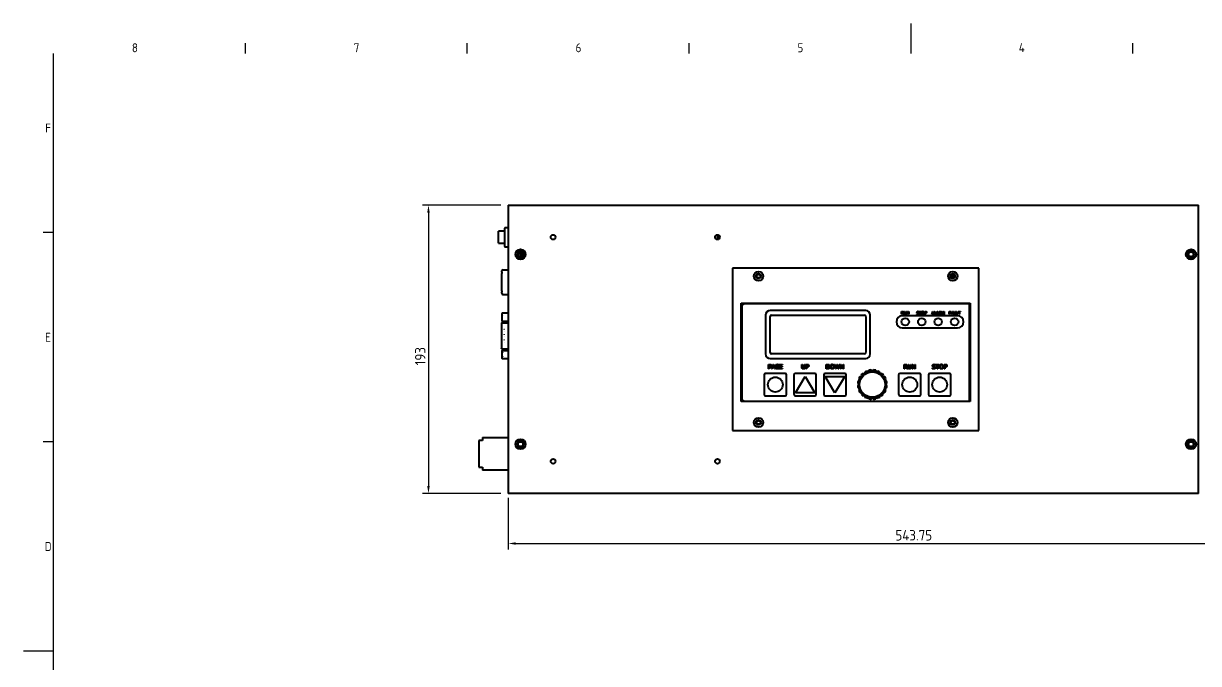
# Model space of a CAD drawing. Header units: millimetres. Extents: x 0 to 1188, y 0 to 840.
# Drawn here: x 0 to 786, y 412 to 840 of the extents above; entities that cross this region are included whole.
import ezdxf

# ---------------------------------------------------------------- set-up
doc = ezdxf.new("R2010")
doc.units = ezdxf.units.MM
doc.header["$LTSCALE"] = 2
doc.layers.get('0').update_dxf_attribs({"color": 3, "lineweight": 25})
for name, color, linetype, lineweight in [('가시적인 것(ISO)', 3, 'Continuous', 40), ('가시적인 좁은 것(ISO)', 3, 'Continuous', 35), ('경계(ISO)', 7, 'Continuous', 25), ('치수(ISO)', 2, 'Continuous', 25)]:
    doc.layers.add(name, color=color, linetype=linetype, lineweight=lineweight)
doc.styles.add('문자 텍스트_PSTEK_POSCO', font='isocp.shx')
doc.styles.add('치수 텍스트_PSTEK_POSCO', font='isocp.shx')
doc.dimstyles.new('치수_PSTEK_POSCO', dxfattribs={"dimscale": 2, "dimtxt": 3.5, "dimasz": 2.5, "dimexe": 2, "dimexo": 2.5, "dimgap": 1, "dimtad": 1, "dimrnd": 1e-08, "dimdsep": 46, "dimtxsty": '치수 텍스트_PSTEK_POSCO', "dimcen": 0.09, "dimdle": 10, "dimclrd": 7, "dimclre": 7, "dimclrt": 2, "dimadec": 1, "dimazin": 2, "dimtfac": 1, "dimtmove": 0, "dimatfit": 3, "dimfxl": 0, "dimtolj": 1, "dimlwd": -1, "dimlwe": -1, "dimarcsym": 0})

# ---------------------------------------------------------------- blocks, each defined once
blk = doc.blocks.new('경계 Default Border')
at = {"layer": '경계(ISO)'}
for p, q in [((74.25, 410), (74.25, 413.4)), ((148.5, 410), (148.5, 413.4)), ((222.75, 410), (222.75, 413.4)), ((371.25, 410), (371.25, 413.4)), ((10, 350), (6.6, 350)), ((10, 280), (6.6, 280))]:
    blk.add_line(p, q, dxfattribs=at)
at = {"layer": '경계(ISO)', "flags": 128}
for points in [[(297, 420), (297, 410)], [(10, 10), (10, 410)], [(0, 210), (10, 210)]]:
    blk.add_lwpolyline(points, dxfattribs=at)
at = {"layer": '경계(ISO)', "color": 2, "char_height": 3, "attachment_point": 7, "style": '문자 텍스트_PSTEK_POSCO'}
for s, insert in [('8', (36.27, 410.37)), ('7', (110.52, 410.39)), ('6', (184.77, 410.37)), ('5', (259.02, 410.37)), ('4', (333.1, 410.4)), ('F', (7.24, 383.5)), ('E', (7.24, 313.47)), ('D', (7.08, 243.47))]:
    blk.add_mtext(s, dxfattribs=dict(at, insert=insert))
blk = doc.blocks.new('*D27')
at = {"layer": 'Defpoints', "color": 0}
for p in [(868.24, 617.71), (324.49, 527.46), (868.24, 491.93)]:
    blk.add_point(p, dxfattribs=at)
at = {"layer": '치수(ISO)', "color": 7}
for p, q in [((868.24, 612.71), (868.24, 487.93)), ((324.49, 522.46), (324.49, 487.93)), ((329.49, 491.93), (863.24, 491.93))]:
    blk.add_line(p, q, dxfattribs=at)
for points in [[(329.49, 492.77), (329.49, 491.1), (324.49, 491.93)], [(863.24, 492.77), (863.24, 491.1), (868.24, 491.93)]]:
    blk.add_solid(points, dxfattribs=at)
at = {"layer": '치수(ISO)', "color": 2, "insert": (583.62, 497.43), "char_height": 7, "attachment_point": 4, "style": '치수 텍스트_PSTEK_POSCO'}
blk.add_mtext('\\A1;543.75', dxfattribs=at)
blk = doc.blocks.new('*D28')
at = {"layer": 'Defpoints', "color": 0}
for p in [(324.49, 718.46), (271.07, 525.46), (324.49, 525.46)]:
    blk.add_point(p, dxfattribs=at)
at = {"layer": '치수(ISO)', "color": 7}
for p, q in [((319.49, 718.46), (267.07, 718.46)), ((271.07, 713.46), (271.07, 530.46)), ((319.49, 525.46), (267.07, 525.46))]:
    blk.add_line(p, q, dxfattribs=at)
for points in [[(270.24, 713.46), (271.9, 713.46), (271.07, 718.46)], [(270.24, 530.46), (271.9, 530.46), (271.07, 525.46)]]:
    blk.add_solid(points, dxfattribs=at)
at = {"layer": '치수(ISO)', "color": 2, "insert": (265.57, 611.2), "char_height": 7, "attachment_point": 4, "rotation": 90, "style": '치수 텍스트_PSTEK_POSCO'}
blk.add_mtext('\\A1;193', dxfattribs=at)

msp = doc.modelspace()

# ---------------------------------------------------------------- linework, layer by layer
at = {"layer": '가시적인 것(ISO)'}
for p, q in [((324.49, 718.455), (786.49, 718.455)), ((324.49, 718.455), (324.49, 716.455)), ((324.49, 716.455), (324.49, 527.455)), ((786.49, 716.455), (786.49, 718.455)), ((786.49, 527.455), (786.49, 716.455)), ((321.99, 700.955), (317.99, 700.955)), ((317.99, 692.955), (317.99, 700.955)), ((321.99, 702.955), (321.99, 690.955)), ((322.49, 703.455), (324.49, 703.455)), ((317.99, 692.955), (321.99, 692.955)), ((463.49, 695.706), (463.49, 698.204)), ((464.77, 698.53), (464.77, 695.38)), ((322.49, 690.455), (324.49, 690.455)), ((331.165, 686.005), (332.98, 686.005)), ((332.98, 686.939), (332.98, 687.05)), ((332.99, 686.939), (332.98, 686.939)), ((332.98, 685.77), (332.98, 686.804)), ((332.99, 686.804), (332.98, 686.804)), ((332.98, 685.737), (332.98, 685.77)), ((332.99, 685.77), (332.98, 685.77)), ((332.99, 685.737), (332.98, 685.737)), ((332.98, 684.938), (332.98, 685.477)), ((332.99, 685.477), (332.98, 685.477)), ((332.99, 684.72), (332.98, 684.72)), ((332.99, 684.385), (332.98, 684.385)), ((332.99, 687.048), (332.99, 683.862)), ((324.48, 682.955), (324.48, 675.03)), ((324.49, 682.955), (324.48, 682.955)), ((332.99, 684.199), (332.98, 684.199)), ((320.09, 673.443), (320.09, 674.33)), ((320.09, 673.443), (320.09, 672.665)), ((320.09, 661.065), (320.09, 672.665)), ((320.883, 675.03), (324.49, 675.03)), ((474.49, 676.305), (474.49, 567.605)), ((639.49, 676.305), (474.49, 676.305)), ((623.154, 670.56), (620.825, 670.56)), ((639.49, 567.605), (639.49, 676.305)), ((320.09, 661.065), (320.09, 660.288)), ((320.09, 659.4), (320.09, 660.288)), ((320.883, 658.7), (324.49, 658.7)), ((480.34, 587.005), (480.34, 652.805)), ((480.34, 652.805), (633.64, 652.805)), ((633.64, 652.805), (633.64, 587.005)), ((320.19, 645.596), (320.19, 644.535)), ((324.49, 646.173), (320.69, 646.173)), ((480.74, 650.305), (480.74, 589.305)), ((633.24, 652.305), (482.74, 652.305)), ((563.74, 647.805), (499.74, 647.805)), ((587.769, 645.326), (587.769, 647.326)), ((587.769, 647.326), (588.284, 647.326)), ((588.035, 645.326), (587.769, 645.326)), ((588.299, 647.096), (588.035, 647.096)), ((588.035, 647.096), (588.035, 646.344)), ((588.035, 646.344), (588.268, 646.344)), ((588.339, 646.122), (588.035, 646.122)), ((588.035, 646.122), (588.035, 645.326)), ((588.971, 645.326), (588.339, 646.122)), ((588.605, 646.197), (589.317, 645.326)), ((589.317, 645.326), (588.971, 645.326)), ((589.451, 646.078), (589.451, 647.326)), ((589.451, 647.326), (589.717, 647.326)), ((589.717, 647.326), (589.717, 646.078)), ((590.633, 646.072), (590.633, 647.326)), ((590.633, 647.326), (590.898, 647.326)), ((590.898, 647.326), (590.898, 646.078)), ((591.279, 645.326), (591.279, 647.326)), ((591.279, 647.326), (591.657, 647.326)), ((591.527, 645.326), (591.279, 645.326)), ((592.412, 645.326), (591.527, 647.051)), ((591.527, 647.051), (591.527, 645.326)), ((591.657, 647.326), (592.462, 645.743)), ((592.71, 645.326), (592.412, 645.326)), ((592.462, 645.743), (592.462, 647.326)), ((592.462, 647.326), (592.71, 647.326)), ((592.71, 647.326), (592.71, 645.326)), ((598.043, 645.425), (598.043, 645.759)), ((598.043, 645.759), (598.062, 645.759)), ((599.325, 646.894), (599.305, 646.894)), ((599.325, 647.211), (599.325, 646.894)), ((599.469, 647.069), (599.469, 647.305)), ((599.469, 647.305), (601.077, 647.305)), ((600.14, 647.069), (599.469, 647.069)), ((600.14, 645.305), (600.14, 647.069)), ((600.406, 645.305), (600.14, 645.305)), ((601.077, 647.069), (600.406, 647.069)), ((600.406, 647.069), (600.406, 645.305)), ((601.077, 647.305), (601.077, 647.069)), ((603.226, 645.305), (603.226, 647.305)), ((603.226, 647.305), (603.728, 647.305)), ((603.492, 645.305), (603.226, 645.305)), ((603.712, 647.075), (603.492, 647.075)), ((603.492, 647.075), (603.492, 646.278)), ((603.492, 646.278), (603.673, 646.278)), ((603.717, 646.051), (603.492, 646.051)), ((603.492, 646.051), (603.492, 645.305)), ((607.979, 645.305), (608.654, 647.305)), ((608.249, 645.305), (607.979, 645.305)), ((608.43, 645.864), (608.249, 645.305)), ((609.193, 645.864), (608.43, 645.864)), ((608.811, 647.033), (608.503, 646.091)), ((608.503, 646.091), (609.12, 646.091)), ((608.654, 647.305), (608.981, 647.305)), ((609.12, 646.091), (608.811, 647.033)), ((608.981, 647.305), (609.655, 645.305)), ((609.375, 645.305), (609.193, 645.864)), ((609.655, 645.305), (609.375, 645.305)), ((609.845, 645.305), (609.845, 647.305)), ((609.845, 647.305), (610.111, 647.305)), ((611.266, 645.305), (609.845, 645.305)), ((610.111, 647.305), (610.111, 645.542)), ((610.111, 645.542), (611.004, 645.542)), ((611.004, 645.324), (611.672, 647.305)), ((611.004, 645.542), (611.004, 645.324)), ((611.448, 645.864), (611.266, 645.305)), ((612.211, 645.864), (611.448, 645.864)), ((611.829, 647.033), (611.521, 646.091)), ((611.521, 646.091), (612.138, 646.091)), ((611.672, 647.305), (611.999, 647.305)), ((612.138, 646.091), (611.829, 647.033)), ((611.999, 647.305), (612.673, 645.305)), ((612.393, 645.305), (612.211, 645.864)), ((612.673, 645.305), (612.393, 645.305)), ((612.863, 645.305), (612.863, 647.305)), ((612.863, 647.305), (613.378, 647.305)), ((613.129, 645.305), (612.863, 645.305)), ((613.393, 647.075), (613.129, 647.075)), ((613.129, 647.075), (613.129, 646.323)), ((613.129, 646.323), (613.362, 646.323)), ((613.433, 646.101), (613.129, 646.101)), ((613.129, 646.101), (613.129, 645.305)), ((614.065, 645.305), (613.433, 646.101)), ((613.699, 646.176), (614.411, 645.305)), ((614.411, 645.305), (614.065, 645.305)), ((614.569, 645.305), (614.569, 647.305)), ((614.569, 647.305), (614.932, 647.305)), ((614.817, 645.305), (614.569, 645.305)), ((615.334, 645.856), (614.817, 647.028)), ((614.817, 647.028), (614.817, 645.305)), ((614.932, 647.305), (615.432, 646.192)), ((615.497, 645.856), (615.334, 645.856)), ((615.432, 646.192), (615.915, 647.305)), ((616.018, 647.028), (615.497, 645.856)), ((615.915, 647.305), (616.284, 647.305)), ((616.018, 645.305), (616.018, 647.028)), ((616.284, 645.305), (616.018, 645.305)), ((616.284, 647.305), (616.284, 645.305)), ((619.51, 645.326), (619.51, 647.326)), ((619.51, 647.326), (620.706, 647.326)), ((619.776, 645.326), (619.51, 645.326)), ((620.706, 647.09), (619.776, 647.09)), ((619.776, 647.09), (619.776, 646.526)), ((619.776, 646.526), (620.667, 646.526)), ((620.667, 646.289), (619.776, 646.289)), ((619.776, 646.289), (619.776, 645.326)), ((620.667, 646.526), (620.667, 646.289)), ((620.706, 647.326), (620.706, 647.09)), ((620.729, 645.326), (621.403, 647.326)), ((620.998, 645.326), (620.729, 645.326)), ((621.18, 645.885), (620.998, 645.326)), ((621.943, 645.885), (621.18, 645.885)), ((621.561, 647.054), (621.253, 646.112)), ((621.253, 646.112), (621.87, 646.112)), ((621.403, 647.326), (621.731, 647.326)), ((621.87, 646.112), (621.561, 647.054)), ((621.731, 647.326), (622.405, 645.326)), ((622.125, 645.326), (621.943, 645.885)), ((622.405, 645.326), (622.125, 645.326)), ((622.57, 646.078), (622.57, 647.326)), ((622.57, 647.326), (622.836, 647.326)), ((622.836, 647.326), (622.836, 646.078)), ((623.752, 646.072), (623.752, 647.326)), ((623.752, 647.326), (624.018, 647.326)), ((624.018, 647.326), (624.018, 646.078)), ((624.398, 645.326), (624.398, 647.326)), ((624.398, 647.326), (624.664, 647.326)), ((625.557, 645.326), (624.398, 645.326)), ((624.664, 647.326), (624.664, 645.563)), ((624.664, 645.563), (625.557, 645.563)), ((625.557, 645.563), (625.557, 645.326)), ((625.562, 647.09), (625.562, 647.326)), ((625.562, 647.326), (627.17, 647.326)), ((626.233, 647.09), (625.562, 647.09)), ((626.233, 645.326), (626.233, 647.09)), ((626.499, 645.326), (626.233, 645.326)), ((627.17, 647.09), (626.499, 647.09)), ((626.499, 647.09), (626.499, 645.326)), ((627.17, 647.326), (627.17, 647.09)), ((633.24, 587.305), (633.24, 652.305)), ((319.99, 637.143), (319.99, 624.768)), ((320.19, 644.535), (320.19, 642.412)), ((320.19, 642.412), (320.19, 641.351)), ((320.39, 639.732), (324.49, 639.732)), ((320.44, 644.785), (320.69, 644.535)), ((320.44, 642.162), (320.69, 642.412)), ((320.44, 640.851), (324.49, 640.851)), ((496.74, 644.805), (496.74, 618.805)), ((499.74, 619.805), (499.74, 643.805)), ((500.74, 644.805), (562.74, 644.805)), ((563.74, 643.805), (563.74, 619.805)), ((566.74, 618.805), (566.74, 644.805)), ((625.24, 644.305), (588.24, 644.305)), ((321.741, 633.737), (321.791, 633.787)), ((321.741, 630.207), (321.791, 630.257)), ((321.791, 633.787), (321.795, 633.791)), ((321.791, 630.257), (321.795, 630.261)), ((321.795, 633.791), (321.845, 633.841)), ((321.795, 630.261), (321.845, 630.311)), ((588.24, 636.305), (625.24, 636.305)), ((320.39, 622.178), (324.49, 622.178)), ((321.741, 626.677), (321.791, 626.727)), ((321.791, 626.727), (321.795, 626.731)), ((321.795, 626.731), (321.845, 626.781)), ((320.19, 620.585), (320.19, 619.524)), ((320.19, 619.524), (320.19, 617.401)), ((320.19, 617.401), (320.19, 616.34)), ((320.44, 621.085), (324.49, 621.085)), ((320.44, 619.774), (320.69, 619.524)), ((320.44, 617.151), (320.69, 617.401)), ((320.44, 615.84), (324.49, 615.84)), ((499.74, 615.805), (563.74, 615.805)), ((562.74, 618.805), (500.74, 618.805)), ((509.74, 605.805), (496.74, 605.805)), ((498.634, 608.808), (498.634, 611.808)), ((498.634, 611.808), (499.388, 611.808)), ((499.033, 608.808), (498.634, 608.808)), ((499.363, 611.462), (499.033, 611.462)), ((499.033, 611.462), (499.033, 610.266)), ((499.033, 610.266), (499.305, 610.266)), ((499.37, 609.926), (499.033, 609.926)), ((499.033, 609.926), (499.033, 608.808)), ((500.586, 608.808), (501.597, 611.808)), ((500.99, 608.808), (500.586, 608.808)), ((501.262, 609.646), (500.99, 608.808)), ((502.407, 609.646), (501.262, 609.646)), ((501.833, 611.399), (501.371, 609.987)), ((501.371, 609.987), (502.298, 609.987)), ((501.597, 611.808), (502.088, 611.808)), ((502.298, 609.987), (501.833, 611.399)), ((502.088, 611.808), (503.1, 608.808)), ((502.679, 608.808), (502.407, 609.646)), ((503.1, 608.808), (502.679, 608.808)), ((504.549, 609.967), (504.549, 610.317)), ((504.549, 610.317), (505.638, 610.317)), ((505.244, 609.967), (504.549, 609.967)), ((505.244, 609.192), (505.244, 609.967)), ((505.626, 611.122), (505.592, 611.122)), ((505.626, 611.603), (505.626, 611.122)), ((505.638, 610.317), (505.638, 609.007)), ((506.139, 608.808), (506.139, 611.808)), ((506.139, 611.808), (508.016, 611.808)), ((508.016, 608.808), (506.139, 608.808)), ((508.016, 611.453), (506.537, 611.453)), ((506.537, 611.453), (506.537, 610.631)), ((506.537, 610.631), (507.916, 610.631)), ((507.916, 610.276), (506.537, 610.276)), ((506.537, 610.276), (506.537, 609.163)), ((506.537, 609.163), (508.016, 609.163)), ((507.916, 610.631), (507.916, 610.276)), ((508.016, 611.808), (508.016, 611.453)), ((508.016, 609.163), (508.016, 608.808)), ((529.67, 605.805), (516.67, 605.805)), ((520.946, 609.965), (520.946, 611.837)), ((520.946, 611.837), (521.345, 611.837)), ((521.345, 611.837), (521.345, 609.965)), ((522.719, 609.955), (522.719, 611.837)), ((522.719, 611.837), (523.117, 611.837)), ((523.117, 611.837), (523.117, 609.965)), ((523.689, 608.837), (523.689, 611.837)), ((523.689, 611.837), (524.442, 611.837)), ((524.087, 608.837), (523.689, 608.837)), ((524.418, 611.492), (524.087, 611.492)), ((524.087, 611.492), (524.087, 610.296)), ((524.087, 610.296), (524.36, 610.296)), ((524.425, 609.955), (524.087, 609.955)), ((524.087, 609.955), (524.087, 608.837)), ((549.67, 605.805), (536.67, 605.805)), ((537.377, 608.805), (537.377, 611.805)), ((537.377, 611.805), (538.061, 611.805)), ((538.068, 608.805), (537.377, 608.805)), ((538.08, 611.46), (537.776, 611.46)), ((537.776, 611.46), (537.776, 609.15)), ((537.776, 609.15), (538.08, 609.15)), ((543.611, 608.805), (542.845, 611.805)), ((542.845, 611.805), (543.256, 611.805)), ((543.256, 611.805), (543.859, 609.318)), ((544.053, 608.805), (543.611, 608.805)), ((543.859, 609.318), (544.457, 611.805)), ((544.647, 611.295), (544.053, 608.805)), ((544.457, 611.805), (544.863, 611.805)), ((545.257, 608.805), (544.647, 611.295)), ((544.863, 611.805), (545.466, 609.289)), ((545.704, 608.805), (545.257, 608.805)), ((545.466, 609.289), (546.066, 611.805)), ((546.458, 611.805), (545.704, 608.805)), ((546.066, 611.805), (546.458, 611.805)), ((546.815, 608.805), (546.815, 611.805)), ((546.815, 611.805), (547.382, 611.805)), ((547.187, 608.805), (546.815, 608.805)), ((548.514, 608.805), (547.187, 611.392)), ((547.187, 611.392), (547.187, 608.805)), ((547.382, 611.805), (548.59, 609.43)), ((548.962, 608.805), (548.514, 608.805)), ((548.59, 609.43), (548.59, 611.805)), ((548.59, 611.805), (548.962, 611.805)), ((548.962, 611.805), (548.962, 608.805)), ((562.874, 605.591), (561.799, 605.762)), ((563.044, 606.666), (562.874, 605.591)), ((565.383, 606.87), (564.413, 607.364)), ((565.877, 607.839), (565.383, 606.87)), ((568.164, 607.31), (567.394, 608.08)), ((568.934, 608.08), (568.164, 607.31)), ((570.945, 606.87), (570.451, 607.839)), ((571.915, 607.364), (570.945, 606.87)), ((573.454, 605.591), (573.284, 606.666)), ((574.529, 605.762), (573.454, 605.591)), ((599.74, 605.805), (586.74, 605.805)), ((589.533, 608.837), (589.533, 611.837)), ((589.533, 611.837), (590.306, 611.837)), ((589.932, 608.837), (589.533, 608.837)), ((590.328, 611.492), (589.932, 611.492)), ((589.932, 611.492), (589.932, 610.364)), ((589.932, 610.364), (590.282, 610.364)), ((590.389, 610.031), (589.932, 610.031)), ((589.932, 610.031), (589.932, 608.837)), ((591.337, 608.837), (590.389, 610.031)), ((590.788, 610.142), (591.855, 608.837)), ((591.855, 608.837), (591.337, 608.837)), ((592.057, 609.965), (592.057, 611.837)), ((592.057, 611.837), (592.456, 611.837)), ((592.456, 611.837), (592.456, 609.965)), ((593.829, 609.955), (593.829, 611.837)), ((593.829, 611.837), (594.228, 611.837)), ((594.228, 611.837), (594.228, 609.965)), ((594.799, 608.837), (594.799, 611.837)), ((594.799, 611.837), (595.366, 611.837)), ((595.171, 608.837), (594.799, 608.837)), ((596.499, 608.837), (595.171, 611.424)), ((595.171, 611.424), (595.171, 608.837)), ((595.366, 611.837), (596.574, 609.462)), ((596.946, 608.837), (596.499, 608.837)), ((596.574, 609.462), (596.574, 611.837)), ((596.574, 611.837), (596.946, 611.837)), ((596.946, 611.837), (596.946, 608.837)), ((619.74, 605.805), (606.74, 605.805)), ((608.444, 608.985), (608.444, 609.486)), ((608.444, 609.486), (608.473, 609.486)), ((610.367, 611.188), (610.338, 611.188)), ((610.367, 611.664), (610.367, 611.188)), ((610.584, 611.45), (610.584, 611.805)), ((610.584, 611.805), (612.995, 611.805)), ((611.59, 611.45), (610.584, 611.45)), ((611.59, 608.805), (611.59, 611.45)), ((611.989, 608.805), (611.59, 608.805)), ((612.995, 611.45), (611.989, 611.45)), ((611.989, 611.45), (611.989, 608.805)), ((612.995, 611.805), (612.995, 611.45)), ((616.219, 608.805), (616.219, 611.805)), ((616.219, 611.805), (616.973, 611.805)), ((616.618, 608.805), (616.219, 608.805)), ((616.948, 611.46), (616.618, 611.46)), ((616.618, 611.46), (616.618, 610.264)), ((616.618, 610.264), (616.89, 610.264)), ((616.956, 609.924), (616.618, 609.924)), ((616.618, 609.924), (616.618, 608.805)), ((495.74, 604.805), (495.74, 591.805)), ((510.74, 591.805), (510.74, 604.805)), ((515.67, 604.805), (515.67, 591.805)), ((516.67, 592.805), (523.17, 603.805)), ((523.17, 603.805), (529.67, 592.805)), ((530.67, 591.805), (530.67, 604.805)), ((535.67, 604.805), (535.67, 591.805)), ((543.17, 592.805), (536.67, 603.805)), ((536.67, 603.805), (549.67, 603.805)), ((549.67, 603.805), (543.17, 592.805)), ((550.67, 591.805), (550.67, 604.805)), ((558.394, 599.08), (559.164, 598.31)), ((559.164, 598.31), (558.394, 597.54)), ((559.604, 601.091), (558.635, 600.597)), ((559.11, 602.061), (559.604, 601.091)), ((560.883, 603.6), (559.808, 603.43)), ((560.713, 604.675), (560.883, 603.6)), ((575.445, 603.6), (575.615, 604.675)), ((576.52, 603.43), (575.445, 603.6)), ((576.724, 601.091), (577.218, 602.061)), ((577.693, 600.597), (576.724, 601.091)), ((577.164, 598.31), (577.934, 599.08)), ((577.934, 597.54), (577.164, 598.31)), ((585.74, 604.805), (585.74, 591.805)), ((600.74, 591.805), (600.74, 604.805)), ((605.74, 604.805), (605.74, 591.805)), ((620.74, 591.805), (620.74, 604.805)), ((496.74, 590.805), (509.74, 590.805)), ((529.67, 592.805), (516.67, 592.805)), ((516.67, 590.805), (529.67, 590.805)), ((536.67, 590.805), (549.67, 590.805)), ((558.635, 596.023), (559.604, 595.529)), ((559.604, 595.529), (559.11, 594.559)), ((559.808, 593.19), (560.883, 593.02)), ((560.883, 593.02), (560.713, 591.945)), ((561.799, 590.859), (562.874, 591.029)), ((562.874, 591.029), (563.044, 589.954)), ((573.284, 589.954), (573.454, 591.029)), ((573.454, 591.029), (574.529, 590.859)), ((575.445, 593.02), (576.52, 593.19)), ((575.615, 591.945), (575.445, 593.02)), ((576.724, 595.529), (577.693, 596.023)), ((577.218, 594.559), (576.724, 595.529)), ((586.74, 590.805), (599.74, 590.805)), ((606.74, 590.805), (619.74, 590.805)), ((633.64, 587.005), (480.34, 587.005)), ((482.74, 587.305), (633.24, 587.305)), ((564.413, 589.256), (565.383, 589.751)), ((565.383, 589.751), (565.877, 588.781)), ((567.394, 588.54), (568.164, 589.31)), ((568.164, 589.31), (568.934, 588.54)), ((570.451, 588.781), (570.945, 589.751)), ((570.945, 589.751), (571.915, 589.256)), ((474.49, 567.605), (639.49, 567.605)), ((307.29, 560.955), (304.79, 560.955)), ((304.79, 560.955), (304.79, 542.955)), ((307.29, 562.955), (307.29, 560.955)), ((307.29, 562.955), (324.49, 562.955)), ((304.79, 542.955), (307.29, 542.955)), ((307.29, 542.955), (307.29, 540.955)), ((324.49, 540.955), (307.29, 540.955)), ((324.49, 527.455), (324.49, 525.455)), ((786.49, 525.455), (786.49, 527.455)), ((786.49, 525.455), (324.49, 525.455))]:
    msp.add_line(p, q, dxfattribs=at)
for centre, radius in [((354.49, 696.955), 1.6), ((464.49, 696.955), 1.6), ((332.69, 685.455), 3.4), ((332.69, 685.455), 2.25), ((332.69, 685.455), 2.15), ((332.69, 685.455), 1.621), ((781.49, 685.455), 3.4), ((781.49, 685.455), 2.25), ((781.49, 685.455), 1.621), ((491.99, 670.955), 3.15), ((491.99, 670.955), 1.7), ((491.99, 670.955), 1.229), ((621.99, 670.955), 3.15), ((621.99, 670.955), 1.7), ((621.99, 670.955), 1.229), ((590.24, 640.305), 2.5), ((601.24, 640.305), 2.5), ((612.24, 640.305), 2.5), ((623.24, 640.305), 2.5), ((568.164, 598.31), 9), ((568.164, 598.31), 8.5), ((503.24, 598.305), 5), ((593.24, 598.305), 5), ((613.24, 598.305), 5), ((491.99, 572.955), 3.15), ((491.99, 572.955), 1.7), ((491.99, 572.955), 1.229), ((621.99, 572.955), 3.15), ((621.99, 572.955), 1.7), ((621.99, 572.955), 1.229), ((332.69, 558.455), 3.4), ((332.69, 558.455), 2.25), ((332.69, 558.455), 2.15), ((332.69, 558.455), 1.621), ((781.49, 558.455), 3.4), ((781.49, 558.455), 2.25), ((781.49, 558.455), 1.621), ((354.49, 546.955), 1.6), ((464.49, 546.955), 1.6)]:
    msp.add_circle(centre, radius, dxfattribs=at)
for centre, radius, start, end in [((322.49, 702.955), 0.5, 90, 180), ((322.49, 690.955), 0.5, 180, 270), ((320.883, 674.23), 0.8, 90, 172.818563), ((320.883, 659.5), 0.8, 187.181437, 270), ((482.74, 650.305), 2, 90, 180), ((499.74, 644.805), 3, 90, 180), ((563.74, 644.805), 3, 0, 90), ((500.74, 643.805), 1, 90, 180), ((562.74, 643.805), 1, 0, 90), ((588.24, 640.305), 4, 90, 270), ((625.24, 640.305), 4, 270, 90), ((499.74, 618.805), 3, 180, 270), ((500.74, 619.805), 1, 180, 270), ((562.74, 619.805), 1, 270, 0), ((563.74, 618.805), 3, 270, 0), ((496.74, 604.805), 1, 90, 180), ((509.74, 604.805), 1, 0, 90), ((516.67, 604.805), 1, 90, 180), ((529.67, 604.805), 1, 0, 90), ((536.67, 604.805), 1, 90, 180), ((549.67, 604.805), 1, 0, 90), ((568.164, 598.31), 9.8, 130.504842, 139.495158), ((568.164, 598.31), 9.8, 112.504842, 121.495158), ((568.164, 598.31), 9.8, 94.504842, 103.495158), ((568.164, 598.31), 9.8, 76.504842, 85.495158), ((568.164, 598.31), 9.8, 58.504842, 67.495158), ((568.164, 598.31), 9.8, 40.504842, 49.495158), ((586.74, 604.805), 1, 90, 180), ((599.74, 604.805), 1, 0, 90), ((606.74, 604.805), 1, 90, 180), ((619.74, 604.805), 1, 0, 90), ((568.164, 598.31), 9.8, 166.504842, 175.495158), ((568.164, 598.31), 9.8, 148.504842, 157.495158), ((568.164, 598.31), 9.8, 22.504842, 31.495158), ((568.164, 598.31), 9.8, 4.504842, 13.495158), ((496.74, 591.805), 1, 180, 270), ((509.74, 591.805), 1, 270, 0), ((516.67, 591.805), 1, 180, 270), ((529.67, 591.805), 1, 270, 0), ((536.67, 591.805), 1, 180, 270), ((549.67, 591.805), 1, 270, 0), ((568.164, 598.31), 9.8, 184.504842, 193.495158), ((568.164, 598.31), 9.8, 202.504842, 211.495158), ((568.164, 598.31), 9.8, 220.504842, 229.495158), ((568.164, 598.31), 9.8, 238.504842, 247.495158), ((568.164, 598.31), 9.8, 292.504842, 301.495158), ((568.164, 598.31), 9.8, 310.504842, 319.495158), ((568.164, 598.31), 9.8, 328.504842, 337.495158), ((568.164, 598.31), 9.8, 346.504842, 355.495158), ((586.74, 591.805), 1, 180, 270), ((599.74, 591.805), 1, 270, 0), ((606.74, 591.805), 1, 180, 270), ((619.74, 591.805), 1, 270, 0), ((482.74, 589.305), 2, 180, 270), ((568.164, 598.31), 9.8, 256.504842, 265.495158), ((568.164, 598.31), 9.8, 274.504842, 283.495158)]:
    msp.add_arc(centre, radius, start, end, dxfattribs=at)
for centre, major_axis, ratio, start_param, end_param in [((320.69, 645.596), (0, -0.577), 0.8660254, 3.1415927, 4.712389), ((320.69, 644.535), (-0.433, -0.433), 0.5773503, 4.1887902, 4.712389), ((320.69, 644.535), (0.5, 0), 0.5773503, 2.0943951, 3.1415927), ((320.69, 642.412), (-0.5, 0), 0.5773503, 0, 1.0471976), ((320.69, 641.351), (0, -0.577), 0.8660254, 4.712389, 5.7595865), ((320.69, 642.412), (0.433, -0.433), 0.5773503, 4.712389, 5.2359878), ((320.69, 641.351), (-0.433, -0.433), 0.5773503, 0.5235988, 1.0471976), ((320.69, 620.585), (0, -0.577), 0.8660254, 3.6651914, 4.712389), ((320.69, 619.524), (0.5, 0), 0.5773503, 2.0943951, 3.1415927), ((320.69, 617.401), (-0.5, 0), 0.5773503, 0, 1.0471976), ((320.69, 616.34), (0, -0.577), 0.8660254, 4.712389, 5.7595865), ((320.69, 620.585), (0.433, -0.433), 0.5773503, 2.0943951, 2.6179939), ((320.69, 619.524), (-0.433, -0.433), 0.5773503, 4.1887902, 4.712389), ((320.69, 617.401), (0.433, -0.433), 0.5773503, 4.712389, 5.2359878), ((320.69, 616.34), (-0.433, -0.433), 0.5773503, 0.5235988, 1.0471976)]:
    msp.add_ellipse(centre, major_axis=major_axis, ratio=ratio, start_param=start_param, end_param=end_param, dxfattribs=at)
for points, knots in [([(332.98, 684.72), (332.98, 684.749), (332.98, 684.782), (332.98, 684.853), (332.98, 684.897), (332.98, 684.938)], [-0.021173884, -0.021173884, -0.021173884, -0.021173884, -0.012295192, -0.012295192, 0, 0, 0, 0]), ([(332.98, 684.385), (332.98, 684.388), (332.98, 684.392), (332.98, 684.423), (332.98, 684.447), (332.98, 684.499), (332.98, 684.533), (332.98, 684.61), (332.98, 684.665), (332.98, 684.72)], [-0.038996857, -0.038996857, -0.038996857, -0.038996857, -0.033276011, -0.033276011, -0.026827029, -0.026827029, -0.016709133, -0.016709133, 0, 0, 0, 0]), ([(332.98, 683.86), (332.98, 683.932), (332.98, 683.978), (332.98, 684.072), (332.98, 684.113), (332.98, 684.183), (332.98, 684.193), (332.98, 684.199)], [-0.063835175, -0.063835175, -0.063835175, -0.063835175, -0.055222513, -0.055222513, -0.034144851, -0.034144851, 0, 0, 0, 0]), ([(319.99, 639.333), (319.99, 639.376), (319.997, 639.419), (320.024, 639.501), (320.045, 639.54), (320.098, 639.609), (320.13, 639.64), (320.202, 639.688), (320.242, 639.707), (320.318, 639.728), (320.354, 639.732), (320.39, 639.732)], [0, 0, 0, 0, 0.012898056, 0.012898056, 0.025904091, 0.025904091, 0.038906191, 0.038906191, 0.051908369, 0.051908369, 0.06256384, 0.06256384, 0.06256384, 0.06256384]), ([(319.99, 639.333), (319.99, 639.333), (319.99, 639.331), (319.99, 639.316), (319.99, 639.288), (319.99, 639.202), (319.99, 639.145), (319.99, 638.998), (319.99, 638.91), (319.99, 638.707), (319.99, 638.59), (319.99, 638.336), (319.99, 638.2), (319.99, 637.914), (319.99, 637.763), (319.99, 637.457), (319.99, 637.302), (319.99, 637.143)], [-0.91642012, -0.91642012, -0.91642012, -0.91642012, -0.875, -0.875, -0.75, -0.75, -0.625, -0.625, -0.5, -0.5, -0.375, -0.375, -0.25, -0.25, -0.125, -0.125, 0, 0, 0, 0]), ([(321.844, 635.18), (321.844, 635.18), (321.844, 635.18), (321.844, 635.18), (321.844, 635.18), (321.844, 635.18), (321.844, 635.18), (321.844, 635.18), (321.844, 635.18), (321.843, 635.18), (321.843, 635.179), (321.843, 635.178), (321.842, 635.177), (321.842, 635.173), (321.842, 635.169), (321.843, 635.16), (321.843, 635.155), (321.844, 635.141), (321.845, 635.134), (321.845, 635.13), (321.845, 635.13), (321.845, 635.13)], [0, 0, 0, 0, 0.0000479191, 0.0000479191, 0.0001501568, 0.0001501568, 0.0002293577, 0.0002293577, 0.0003549341, 0.0003549341, 0.0007898303, 0.0007898303, 0.001865851, 0.001865851, 0.0037447628, 0.0037447628, 0.0056254441, 0.0056254441, 0.008122205, 0.008122205, 0.0081923272, 0.0081923272, 0.0081923272, 0.0081923272]), ([(321.844, 631.65), (321.844, 631.65), (321.844, 631.65), (321.844, 631.65), (321.844, 631.65), (321.844, 631.65), (321.844, 631.65), (321.844, 631.65), (321.844, 631.65), (321.843, 631.65), (321.843, 631.649), (321.843, 631.648), (321.842, 631.647), (321.842, 631.643), (321.842, 631.639), (321.843, 631.63), (321.843, 631.625), (321.844, 631.611), (321.845, 631.604), (321.845, 631.6), (321.845, 631.6), (321.845, 631.6)], [0, 0, 0, 0, 0.0000349479, 0.0000349479, 0.0001393116, 0.0001393116, 0.0002292629, 0.0002292629, 0.0003547943, 0.0003547943, 0.0007895345, 0.0007895345, 0.0018651693, 0.0018651693, 0.0037434072, 0.0037434072, 0.0056234139, 0.0056234139, 0.0081192793, 0.0081192793, 0.0081893764, 0.0081893764, 0.0081893764, 0.0081893764]), ([(319.99, 624.768), (319.99, 624.609), (319.99, 624.453), (319.99, 624.148), (319.99, 623.997), (319.99, 623.711), (319.99, 623.575), (319.99, 623.321), (319.99, 623.204), (319.99, 623.001), (319.99, 622.913), (319.99, 622.766), (319.99, 622.709), (319.99, 622.623), (319.99, 622.595), (319.99, 622.58), (319.99, 622.579), (319.99, 622.578)], [-1, -1, -1, -1, -0.875, -0.875, -0.75, -0.75, -0.625, -0.625, -0.5, -0.5, -0.375, -0.375, -0.25, -0.25, -0.125, -0.125, -0.08329323, -0.08329323, -0.08329323, -0.08329323]), ([(320.39, 622.178), (320.347, 622.178), (320.303, 622.185), (320.221, 622.213), (320.182, 622.233), (320.113, 622.286), (320.082, 622.318), (320.034, 622.39), (320.015, 622.43), (319.999, 622.489), (319.996, 622.507), (319.991, 622.542), (319.99, 622.56), (319.99, 622.578)], [0, 0, 0, 0, 0.012896891, 0.012896891, 0.025901866, 0.025901866, 0.038903538, 0.038903538, 0.051906296, 0.051906296, 0.057202776, 0.057202776, 0.062596002, 0.062596002, 0.062596002, 0.062596002]), ([(321.844, 628.12), (321.844, 628.12), (321.844, 628.12), (321.844, 628.12), (321.844, 628.12), (321.844, 628.12), (321.844, 628.12), (321.844, 628.12), (321.844, 628.12), (321.843, 628.12), (321.843, 628.119), (321.843, 628.118), (321.842, 628.117), (321.842, 628.113), (321.842, 628.109), (321.843, 628.1), (321.843, 628.095), (321.844, 628.081), (321.845, 628.074), (321.845, 628.07), (321.845, 628.07), (321.845, 628.07)], [0, 0, 0, 0, 0.0000479191, 0.0000479191, 0.0001501568, 0.0001501568, 0.0002293577, 0.0002293577, 0.0003549341, 0.0003549341, 0.0007898302, 0.0007898302, 0.0018658509, 0.0018658509, 0.0037447626, 0.0037447626, 0.0056254438, 0.0056254438, 0.0081222043, 0.0081222043, 0.0081923265, 0.0081923265, 0.0081923265, 0.0081923265])]:
    msp.add_open_spline(points, degree=3, knots=knots, dxfattribs=at)
for points in [[(588.268, 646.344), (588.383, 646.344), (588.566, 646.385), (588.629, 646.448)], [(588.284, 647.326), (588.456, 647.326), (588.688, 647.289), (588.793, 647.221)], [(588.616, 647.028), (588.56, 647.065), (588.409, 647.096), (588.299, 647.096)], [(589.02, 646.783), (589.02, 646.565), (588.796, 646.268), (588.605, 646.197)], [(588.743, 646.762), (588.743, 646.85), (588.681, 646.984), (588.616, 647.028)], [(588.629, 646.448), (588.688, 646.503), (588.743, 646.659), (588.743, 646.762)], [(588.793, 647.221), (588.898, 647.153), (589.02, 646.941), (589.02, 646.783)], [(589.642, 645.469), (589.537, 645.573), (589.451, 645.864), (589.451, 646.078)], [(590.174, 645.284), (589.997, 645.284), (589.735, 645.377), (589.642, 645.469)], [(589.717, 646.078), (589.717, 645.939), (589.753, 645.751), (589.803, 645.675)], [(589.803, 645.675), (589.856, 645.594), (590.041, 645.511), (590.174, 645.511)], [(590.174, 645.511), (590.299, 645.511), (590.493, 645.594), (590.547, 645.675)], [(590.707, 645.469), (590.612, 645.375), (590.359, 645.284), (590.174, 645.284)], [(590.547, 645.675), (590.597, 645.751), (590.633, 645.937), (590.633, 646.072)], [(590.898, 646.078), (590.898, 645.869), (590.814, 645.571), (590.707, 645.469)], [(598.699, 645.27), (598.482, 645.27), (598.177, 645.36), (598.043, 645.425)], [(598.057, 646.769), (598.057, 647.012), (598.437, 647.341), (598.73, 647.341)], [(598.187, 646.407), (598.125, 646.474), (598.057, 646.652), (598.057, 646.769)], [(598.062, 645.759), (598.193, 645.636), (598.526, 645.5), (598.68, 645.5)], [(598.518, 646.231), (598.414, 646.258), (598.25, 646.341), (598.187, 646.407)], [(598.748, 647.111), (598.563, 647.111), (598.334, 646.937), (598.334, 646.796)], [(598.334, 646.796), (598.334, 646.67), (598.469, 646.519), (598.595, 646.485)], [(598.879, 646.14), (598.787, 646.166), (598.633, 646.202), (598.518, 646.231)], [(598.595, 646.485), (598.68, 646.462), (598.924, 646.404), (599.005, 646.38)], [(598.68, 645.5), (598.9, 645.5), (599.125, 645.683), (599.125, 645.834)], [(599.221, 645.451), (599.125, 645.364), (598.882, 645.27), (598.699, 645.27)], [(598.73, 647.341), (598.898, 647.341), (599.197, 647.274), (599.325, 647.211)], [(599.305, 646.894), (599.21, 646.981), (598.911, 647.111), (598.748, 647.111)], [(599.125, 645.834), (599.125, 645.954), (599.007, 646.103), (598.879, 646.14)], [(599.005, 646.38), (599.211, 646.317), (599.403, 646.062), (599.403, 645.876)], [(599.403, 645.876), (599.403, 645.757), (599.307, 645.531), (599.221, 645.451)], [(601.166, 646.305), (601.166, 646.556), (601.291, 646.939), (601.406, 647.077)], [(601.404, 645.535), (601.289, 645.668), (601.166, 646.059), (601.166, 646.305)], [(602.049, 645.263), (601.847, 645.263), (601.522, 645.401), (601.404, 645.535)], [(601.406, 647.077), (601.522, 647.21), (601.848, 647.347), (602.049, 647.347)], [(601.607, 646.91), (601.527, 646.808), (601.443, 646.5), (601.443, 646.305)], [(601.443, 646.305), (601.443, 645.911), (601.774, 645.493), (602.051, 645.493)], [(602.051, 647.117), (601.907, 647.117), (601.689, 647.017), (601.607, 646.91)], [(602.049, 647.347), (602.253, 647.347), (602.581, 647.205), (602.694, 647.077)], [(602.694, 645.535), (602.571, 645.396), (602.245, 645.263), (602.049, 645.263)], [(602.493, 646.91), (602.414, 647.014), (602.19, 647.117), (602.051, 647.117)], [(602.051, 645.493), (602.328, 645.493), (602.657, 645.911), (602.657, 646.305)], [(602.657, 646.305), (602.657, 646.503), (602.571, 646.809), (602.493, 646.91)], [(602.694, 647.077), (602.808, 646.944), (602.934, 646.555), (602.934, 646.305)], [(602.934, 646.305), (602.934, 646.062), (602.811, 645.668), (602.694, 645.535)], [(603.673, 646.278), (603.835, 646.278), (604.035, 646.33), (604.099, 646.398)], [(604.069, 646.999), (604.005, 647.041), (603.837, 647.075), (603.712, 647.075)], [(604.315, 646.258), (604.211, 646.156), (603.931, 646.051), (603.717, 646.051)], [(603.728, 647.305), (603.907, 647.305), (604.156, 647.247), (604.252, 647.18)], [(604.213, 646.694), (604.213, 646.798), (604.142, 646.95), (604.069, 646.999)], [(604.099, 646.398), (604.159, 646.458), (604.213, 646.599), (604.213, 646.694)], [(604.252, 647.18), (604.364, 647.104), (604.49, 646.869), (604.49, 646.702)], [(604.49, 646.702), (604.49, 646.573), (604.398, 646.339), (604.315, 646.258)], [(613.362, 646.323), (613.477, 646.323), (613.66, 646.364), (613.723, 646.427)], [(613.378, 647.305), (613.55, 647.305), (613.782, 647.268), (613.887, 647.2)], [(613.71, 647.007), (613.654, 647.044), (613.503, 647.075), (613.393, 647.075)], [(614.114, 646.762), (614.114, 646.544), (613.89, 646.247), (613.699, 646.176)], [(613.837, 646.741), (613.837, 646.829), (613.775, 646.963), (613.71, 647.007)], [(613.723, 646.427), (613.782, 646.482), (613.837, 646.638), (613.837, 646.741)], [(613.887, 647.2), (613.992, 647.132), (614.114, 646.92), (614.114, 646.762)], [(622.761, 645.469), (622.656, 645.573), (622.57, 645.864), (622.57, 646.078)], [(623.293, 645.284), (623.116, 645.284), (622.854, 645.377), (622.761, 645.469)], [(622.836, 646.078), (622.836, 645.939), (622.872, 645.751), (622.922, 645.675)], [(622.922, 645.675), (622.975, 645.594), (623.16, 645.511), (623.293, 645.511)], [(623.293, 645.511), (623.418, 645.511), (623.612, 645.594), (623.666, 645.675)], [(623.826, 645.469), (623.731, 645.375), (623.478, 645.284), (623.293, 645.284)], [(623.666, 645.675), (623.716, 645.751), (623.752, 645.937), (623.752, 646.072)], [(624.018, 646.078), (624.018, 645.869), (623.933, 645.571), (623.826, 645.469)], [(499.305, 610.266), (499.548, 610.266), (499.847, 610.344), (499.944, 610.446)], [(499.898, 611.348), (499.803, 611.411), (499.55, 611.462), (499.363, 611.462)], [(500.268, 610.237), (500.112, 610.084), (499.691, 609.926), (499.37, 609.926)], [(499.388, 611.808), (499.655, 611.808), (500.029, 611.72), (500.173, 611.62)], [(500.114, 610.891), (500.114, 611.047), (500.007, 611.275), (499.898, 611.348)], [(499.944, 610.446), (500.034, 610.536), (500.114, 610.748), (500.114, 610.891)], [(500.173, 611.62), (500.341, 611.506), (500.53, 611.154), (500.53, 610.903)], [(500.53, 610.903), (500.53, 610.709), (500.392, 610.359), (500.268, 610.237)], [(503.214, 610.31), (503.214, 610.672), (503.418, 611.246), (503.608, 611.45)], [(503.606, 609.141), (503.416, 609.34), (503.214, 609.928), (503.214, 610.31)], [(504.641, 608.749), (504.323, 608.749), (503.795, 608.944), (503.606, 609.141)], [(503.608, 611.45), (503.79, 611.647), (504.325, 611.861), (504.644, 611.861)], [(504.597, 611.516), (504.165, 611.516), (503.63, 610.864), (503.63, 610.322)], [(503.63, 610.322), (503.63, 610.021), (503.771, 609.569), (503.905, 609.413)], [(503.905, 609.413), (504.033, 609.257), (504.398, 609.095), (504.627, 609.095)], [(505.212, 611.375), (505.091, 611.436), (504.777, 611.516), (504.597, 611.516)], [(504.627, 609.095), (504.794, 609.095), (505.13, 609.143), (505.244, 609.192)], [(505.195, 608.837), (505.047, 608.793), (504.809, 608.749), (504.641, 608.749)], [(504.644, 611.861), (504.797, 611.861), (505.074, 611.817), (505.2, 611.779)], [(505.638, 609.007), (505.563, 608.973), (505.305, 608.868), (505.195, 608.837)], [(505.2, 611.779), (505.302, 611.749), (505.55, 611.642), (505.626, 611.603)], [(505.592, 611.122), (505.516, 611.188), (505.358, 611.307), (505.212, 611.375)], [(521.233, 609.051), (521.075, 609.206), (520.946, 609.644), (520.946, 609.965)], [(522.031, 608.774), (521.766, 608.774), (521.372, 608.912), (521.233, 609.051)], [(521.345, 609.965), (521.345, 609.756), (521.399, 609.474), (521.474, 609.36)], [(521.474, 609.36), (521.554, 609.238), (521.831, 609.114), (522.031, 609.114)], [(522.031, 609.114), (522.218, 609.114), (522.51, 609.238), (522.59, 609.36)], [(522.83, 609.051), (522.687, 608.91), (522.308, 608.774), (522.031, 608.774)], [(522.59, 609.36), (522.665, 609.474), (522.719, 609.753), (522.719, 609.955)], [(523.117, 609.965), (523.117, 609.651), (522.991, 609.204), (522.83, 609.051)], [(524.36, 610.296), (524.603, 610.296), (524.902, 610.373), (524.999, 610.475)], [(524.953, 611.377), (524.858, 611.441), (524.605, 611.492), (524.418, 611.492)], [(525.322, 610.266), (525.167, 610.113), (524.746, 609.955), (524.425, 609.955)], [(524.442, 611.837), (524.71, 611.837), (525.084, 611.749), (525.228, 611.65)], [(525.169, 610.92), (525.169, 611.076), (525.062, 611.304), (524.953, 611.377)], [(524.999, 610.475), (525.089, 610.565), (525.169, 610.777), (525.169, 610.92)], [(525.228, 611.65), (525.395, 611.535), (525.585, 611.183), (525.585, 610.932)], [(525.585, 610.932), (525.585, 610.738), (525.446, 610.388), (525.322, 610.266)], [(538.061, 611.805), (538.484, 611.805), (538.965, 611.679), (539.135, 611.567)], [(539.13, 609.046), (538.902, 608.903), (538.433, 608.805), (538.068, 608.805)], [(538.873, 611.28), (538.712, 611.375), (538.35, 611.46), (538.08, 611.46)], [(538.08, 609.15), (538.345, 609.15), (538.746, 609.236), (538.909, 609.35)], [(539.327, 610.308), (539.327, 610.653), (539.099, 611.142), (538.873, 611.28)], [(538.909, 609.35), (539.118, 609.491), (539.327, 609.958), (539.327, 610.308)], [(539.743, 610.303), (539.743, 609.892), (539.41, 609.231), (539.13, 609.046)], [(539.135, 611.567), (539.424, 611.375), (539.743, 610.74), (539.743, 610.303)], [(540.006, 610.305), (540.006, 610.682), (540.193, 611.256), (540.365, 611.462)], [(540.363, 609.15), (540.19, 609.35), (540.006, 609.936), (540.006, 610.305)], [(541.33, 608.742), (541.027, 608.742), (540.54, 608.949), (540.363, 609.15)], [(540.365, 611.462), (540.54, 611.662), (541.029, 611.868), (541.33, 611.868)], [(540.667, 611.212), (540.548, 611.059), (540.421, 610.597), (540.421, 610.305)], [(540.421, 610.305), (540.421, 609.714), (540.917, 609.087), (541.333, 609.087)], [(541.333, 611.523), (541.117, 611.523), (540.791, 611.373), (540.667, 611.212)], [(541.33, 611.868), (541.637, 611.868), (542.128, 611.655), (542.298, 611.462)], [(542.298, 609.15), (542.113, 608.941), (541.625, 608.742), (541.33, 608.742)], [(541.997, 611.212), (541.877, 611.368), (541.542, 611.523), (541.333, 611.523)], [(541.333, 609.087), (541.749, 609.087), (542.242, 609.714), (542.242, 610.305)], [(542.242, 610.305), (542.242, 610.602), (542.113, 611.061), (541.997, 611.212)], [(542.298, 611.462), (542.468, 611.263), (542.658, 610.68), (542.658, 610.305)], [(542.658, 610.305), (542.658, 609.941), (542.473, 609.35), (542.298, 609.15)], [(590.282, 610.364), (590.455, 610.364), (590.729, 610.424), (590.824, 610.519)], [(590.306, 611.837), (590.564, 611.837), (590.912, 611.781), (591.07, 611.679)], [(590.805, 611.39), (590.72, 611.445), (590.494, 611.492), (590.328, 611.492)], [(591.41, 611.022), (591.41, 610.694), (591.075, 610.249), (590.788, 610.142)], [(590.994, 610.991), (590.994, 611.122), (590.902, 611.324), (590.805, 611.39)], [(590.824, 610.519), (590.912, 610.602), (590.994, 610.835), (590.994, 610.991)], [(591.07, 611.679), (591.228, 611.577), (591.41, 611.258), (591.41, 611.022)], [(592.344, 609.051), (592.186, 609.206), (592.057, 609.644), (592.057, 609.965)], [(593.141, 608.774), (592.876, 608.774), (592.482, 608.912), (592.344, 609.051)], [(592.456, 609.965), (592.456, 609.756), (592.509, 609.474), (592.584, 609.36)], [(592.584, 609.36), (592.665, 609.238), (592.942, 609.114), (593.141, 609.114)], [(593.141, 609.114), (593.328, 609.114), (593.62, 609.238), (593.7, 609.36)], [(593.941, 609.051), (593.798, 608.91), (593.418, 608.774), (593.141, 608.774)], [(593.7, 609.36), (593.776, 609.474), (593.829, 609.753), (593.829, 609.955)], [(594.228, 609.965), (594.228, 609.651), (594.101, 609.204), (593.941, 609.051)], [(609.429, 608.752), (609.103, 608.752), (608.646, 608.888), (608.444, 608.985)], [(608.466, 611.001), (608.466, 611.365), (609.035, 611.859), (609.475, 611.859)], [(608.661, 610.458), (608.568, 610.558), (608.466, 610.826), (608.466, 611.001)], [(608.473, 609.486), (608.67, 609.301), (609.169, 609.097), (609.4, 609.097)], [(609.157, 610.193), (609.001, 610.235), (608.755, 610.359), (608.661, 610.458)], [(609.502, 611.514), (609.225, 611.514), (608.882, 611.253), (608.882, 611.042)], [(608.882, 611.042), (608.882, 610.852), (609.084, 610.626), (609.273, 610.575)], [(609.699, 610.057), (609.56, 610.096), (609.329, 610.15), (609.157, 610.193)], [(609.273, 610.575), (609.4, 610.541), (609.767, 610.454), (609.888, 610.417)], [(609.4, 609.097), (609.73, 609.097), (610.068, 609.372), (610.068, 609.598)], [(610.212, 609.024), (610.068, 608.893), (609.704, 608.752), (609.429, 608.752)], [(609.475, 611.859), (609.728, 611.859), (610.175, 611.759), (610.367, 611.664)], [(610.338, 611.188), (610.195, 611.319), (609.747, 611.514), (609.502, 611.514)], [(610.068, 609.598), (610.068, 609.778), (609.891, 610.001), (609.699, 610.057)], [(609.888, 610.417), (610.197, 610.322), (610.484, 609.941), (610.484, 609.661)], [(610.484, 609.661), (610.484, 609.484), (610.341, 609.143), (610.212, 609.024)], [(613.129, 610.305), (613.129, 610.682), (613.316, 611.256), (613.489, 611.462)], [(613.486, 609.15), (613.314, 609.35), (613.129, 609.936), (613.129, 610.305)], [(614.454, 608.742), (614.15, 608.742), (613.664, 608.949), (613.486, 609.15)], [(613.489, 611.462), (613.664, 611.662), (614.153, 611.868), (614.454, 611.868)], [(613.79, 611.212), (613.671, 611.059), (613.545, 610.597), (613.545, 610.305)], [(613.545, 610.305), (613.545, 609.714), (614.041, 609.087), (614.456, 609.087)], [(614.456, 611.523), (614.24, 611.523), (613.914, 611.373), (613.79, 611.212)], [(614.454, 611.868), (614.76, 611.868), (615.251, 611.655), (615.422, 611.462)], [(615.422, 609.15), (615.237, 608.941), (614.748, 608.742), (614.454, 608.742)], [(615.12, 611.212), (615.001, 611.368), (614.665, 611.523), (614.456, 611.523)], [(614.456, 609.087), (614.872, 609.087), (615.366, 609.714), (615.366, 610.305)], [(615.366, 610.305), (615.366, 610.602), (615.237, 611.061), (615.12, 611.212)], [(615.422, 611.462), (615.592, 611.263), (615.781, 610.68), (615.781, 610.305)], [(615.781, 610.305), (615.781, 609.941), (615.597, 609.35), (615.422, 609.15)], [(616.89, 610.264), (617.133, 610.264), (617.432, 610.342), (617.529, 610.444)], [(617.483, 611.346), (617.388, 611.409), (617.135, 611.46), (616.948, 611.46)], [(617.853, 610.235), (617.697, 610.082), (617.276, 609.924), (616.956, 609.924)], [(616.973, 611.805), (617.24, 611.805), (617.614, 611.718), (617.758, 611.618)], [(617.7, 610.889), (617.7, 611.044), (617.593, 611.273), (617.483, 611.346)], [(617.529, 610.444), (617.619, 610.534), (617.7, 610.745), (617.7, 610.889)], [(617.758, 611.618), (617.926, 611.504), (618.115, 611.151), (618.115, 610.901)], [(618.115, 610.901), (618.115, 610.706), (617.977, 610.356), (617.853, 610.235)]]:
    msp.add_open_spline(points, degree=2, dxfattribs=at)
at = {"layer": '가시적인 좁은 것(ISO)'}
for centre, radius, start, end in [((332.69, 685.455), 2, 280, 190), ((781.49, 685.455), 2, 260, 170), ((491.99, 670.955), 1.5, 280, 190), ((621.99, 670.955), 1.5, 280, 190), ((491.99, 572.955), 1.5, 280, 190), ((621.99, 572.955), 1.5, 280, 190), ((332.69, 558.455), 2, 280, 190), ((781.49, 558.455), 2, 260, 170)]:
    msp.add_arc(centre, radius, start, end, dxfattribs=at)

# ---------------------------------------------------------------- block references
at = {"xscale": 2, "yscale": 2, "zscale": 2}
msp.add_blockref('경계 Default Border', (0, 0), dxfattribs=at)

# ---------------------------------------------------------------- dimensions: what is measured, and where the dimension line sits
at = {"layer": '치수(ISO)', "color": 7}
for base, p1, p2, angle, picture, middle in [((271.068, 525.455), (324.49, 718.455), (324.49, 525.455), 270, '*D28', (271.068, 616.955)), ((868.24, 491.933), (324.49, 527.455), (868.24, 617.705), 180, '*D27', (596.365, 491.933))]:
    dim = msp.add_linear_dim(base=base, p1=p1, p2=p2, angle=angle, dimstyle='치수_PSTEK_POSCO', override={"dimdec": 2, "dimtp": 0, "dimtm": 0, "dimtdec": 2, "dimtofl": 0, "dimatfit": 1}, dxfattribs=at)
    dim.commit()
    dim.dimension.update_dxf_attribs({"geometry": picture, "text_midpoint": middle, "dimtype": 160})

doc.saveas('drawing.dxf')
